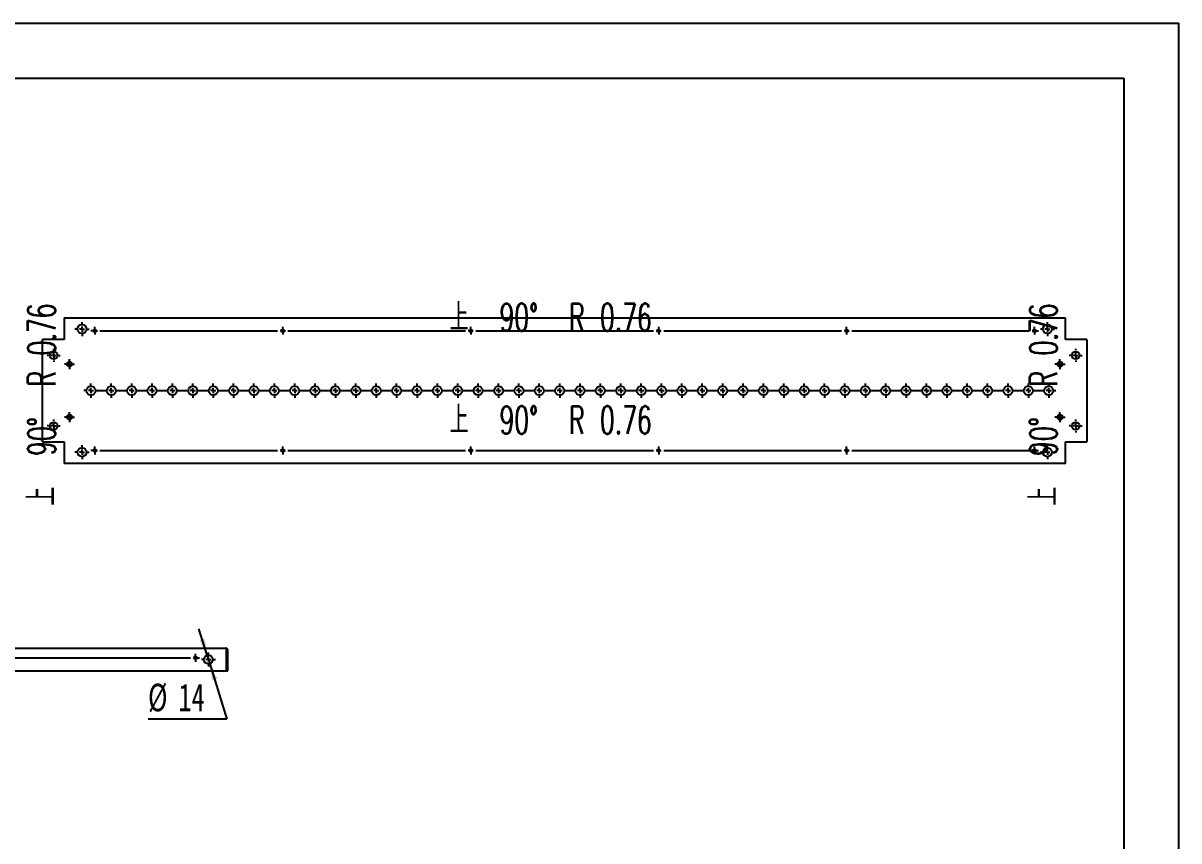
# Model space of a CAD drawing. Extents: x 0 to 3602, y 0 to 2547.
# Drawn here: x 1801 to 3602, y 1274 to 2547 of the extents above; entities that cross this region are included whole.
import ezdxf

# ---------------------------------------------------------------- set-up
doc = ezdxf.new("R2010")
doc.units = 0
doc.header["$LTSCALE"] = 8.576335
doc.layers.get('0').update_dxf_attribs({"linetype": 'CONTINUOUS'})
doc.layers.add('粗实线', color=7, linetype='CONTINUOUS')
doc.layers.add('细实线', color=7, linetype='CONTINUOUS')
doc.styles.add('SLDTEXTSTYLE6', font='TXT', dxfattribs={"width": 0.7})
doc.styles.add('SLDTEXTSTYLE7', font='TXT', dxfattribs={"width": 0.628571, "bigfont": 'bigfont'})
doc.dimstyles.new('SLDDIMSTYLE2', dxfattribs={"dimtxt": 42.881675, "dimasz": 25.729005, "dimexe": 0, "dimexo": 0.0625, "dimgap": 10.720419, "dimtad": 0, "dimtih": 1, "dimtoh": 1, "dimdec": 1, "dimrnd": 1e-09, "dimzin": 12, "dimtxsty": 'SLDTEXTSTYLE6', "dimsah": 1, "dimcen": 0, "dimazin": 3, "dimtfac": 1, "dimtdec": 1, "dimtmove": 0, "dimatfit": 3, "dimtolj": 1, "dimtzin": 12})

# ---------------------------------------------------------------- blocks, each defined once
blk = doc.blocks.new('_D_17')
at = {"layer": '细实线'}
for p, q in [((2088.2, 1562.7), (2075.4, 1603.7)), ((2088.2, 1562.7), (2092.3, 1549.4)), ((2092.3, 1549.4), (2119.1, 1463.1)), ((2119.1, 1463.1), (1996.1, 1463.1))]:
    blk.add_line(p, q, dxfattribs=at)
for points in [[(2088.2, 1562.7), (2084.6, 1588.6), (2076.4, 1586)], [(2092.3, 1549.4), (2095.9, 1523.5), (2104, 1526.1)]]:
    blk.add_solid(points, dxfattribs=at)
at = {"layer": '细实线', "char_height": 42.88, "attachment_point": 1, "style": 'SLDTEXTSTYLE6'}
for s, insert in [('%%c', (1996.1, 1518.4)), ('14', (2043.5, 1518.4))]:
    blk.add_mtext(s, dxfattribs=dict(at, insert=insert))
blk = doc.blocks.new('SW_CENTERMARKSYMBOL_8')
at = {"layer": '细实线', "color": 0}
for p, q in [((-8, 0), (-11, 0)), ((0, 0), (-4, 0)), ((0, 8), (0, 11)), ((0, 0), (0, 4)), ((0, 0), (0, -4)), ((0, 0), (4, 0)), ((8, 0), (11, 0)), ((0, -8), (0, -11))]:
    blk.add_line(p, q, dxfattribs=at)
blk = doc.blocks.new('SW_CENTERMARKSYMBOL_9')
at = {"layer": '细实线', "color": 0}
for p, q in [((-296.8, 0), (-298.9, 0)), ((-292.8, 0), (-296.8, 0)), ((-292.8, 4), (-292.8, 6.1)), ((-292.8, 0), (-292.8, 4)), ((-292.8, 0), (-292.8, -4)), ((-292.8, 0), (-288.8, 0)), ((-284.8, 0), (-8, 0)), ((0, 0), (-4, 0)), ((0, 4), (0, 6.1)), ((0, 0), (0, 4)), ((0, 0), (0, -4)), ((0, 0), (4, 0)), ((8, 0), (284.8, 0)), ((292.8, 0), (288.8, 0)), ((292.8, 4), (292.8, 6.1)), ((292.8, 0), (292.8, 4)), ((292.8, 0), (292.8, -4)), ((292.8, 0), (296.8, 0)), ((300.8, 0), (577.6, 0)), ((585.6, 0), (581.6, 0)), ((585.6, 4), (585.6, 6.1)), ((585.6, 0), (585.6, 4)), ((585.6, 0), (585.6, -4)), ((585.6, 0), (589.6, 0)), ((593.6, 0), (870.4, 0)), ((878.4, 0), (874.4, 0)), ((878.4, 4), (878.4, 6.1)), ((878.4, 0), (878.4, 4)), ((878.4, 0), (878.4, -4)), ((878.4, 0), (882.4, 0)), ((886.4, 0), (1163.2, 0)), ((1171.2, 0), (1167.2, 0)), ((1171.2, 4), (1171.2, 6.1)), ((1171.2, 0), (1171.2, 4)), ((1171.2, 0), (1171.2, -4)), ((1171.2, 0), (1175.2, 0)), ((1175.2, 0), (1177.3, 0)), ((-292.8, -4), (-292.8, -6.1)), ((0, -4), (0, -6.1)), ((292.8, -4), (292.8, -6.1)), ((585.6, -4), (585.6, -6.1)), ((878.4, -4), (878.4, -6.1)), ((1171.2, -4), (1171.2, -6.1))]:
    blk.add_line(p, q, dxfattribs=at)
blk = doc.blocks.new('SW_CENTERMARKSYMBOL_10')
at = {"layer": '细实线', "color": 0}
for p, q in [((-39.75, 0), (-42.75, 0)), ((-31.75, 0), (-35.75, 0)), ((-31.75, 8), (-31.75, 11)), ((-31.75, 0), (-31.75, 4)), ((-31.75, 0), (-31.75, -4)), ((-31.75, 0), (-27.75, 0)), ((-23.75, 0), (-8, 0)), ((0, 0), (-4, 0)), ((0, 8), (0, 11)), ((0, 0), (0, 4)), ((0, 0), (0, -4)), ((0, 0), (4, 0)), ((8, 0), (23.75, 0)), ((31.75, 0), (27.75, 0)), ((31.75, 8), (31.75, 11)), ((31.75, 0), (31.75, 4)), ((31.75, 0), (31.75, -4)), ((31.75, 0), (35.75, 0)), ((39.75, 0), (55.5, 0)), ((63.5, 0), (59.5, 0)), ((63.5, 8), (63.5, 11)), ((63.5, 0), (63.5, 4)), ((63.5, 0), (63.5, -4)), ((63.5, 0), (67.5, 0)), ((71.5, 0), (87.25, 0)), ((95.25, 0), (91.25, 0)), ((95.25, 8), (95.25, 11)), ((95.25, 0), (95.25, 4)), ((95.25, 0), (95.25, -4)), ((95.25, 0), (99.25, 0)), ((103.25, 0), (119, 0)), ((127, 0), (123, 0)), ((127, 8), (127, 11)), ((127, 0), (127, 4)), ((127, 0), (127, -4)), ((127, 0), (131, 0)), ((135, 0), (150.75, 0)), ((158.75, 0), (154.75, 0)), ((158.75, 8), (158.75, 11)), ((158.75, 0), (158.75, 4)), ((158.75, 0), (158.75, -4)), ((158.75, 0), (162.75, 0)), ((166.75, 0), (182.5, 0)), ((190.5, 0), (186.5, 0)), ((190.5, 8), (190.5, 11)), ((190.5, 0), (190.5, 4)), ((190.5, 0), (190.5, -4)), ((190.5, 0), (194.5, 0)), ((198.5, 0), (214.25, 0)), ((222.25, 0), (218.25, 0)), ((222.25, 8), (222.25, 11)), ((222.25, 0), (222.25, 4)), ((222.25, 0), (222.25, -4)), ((222.25, 0), (226.25, 0)), ((230.25, 0), (246, 0)), ((254, 0), (250, 0)), ((254, 8), (254, 11)), ((254, 0), (254, 4)), ((254, 0), (254, -4)), ((254, 0), (258, 0)), ((262, 0), (277.75, 0)), ((285.75, 0), (281.75, 0)), ((285.75, 8), (285.75, 11)), ((285.75, 0), (285.75, 4)), ((285.75, 0), (285.75, -4)), ((285.75, 0), (289.75, 0)), ((293.75, 0), (309.5, 0)), ((317.5, 0), (313.5, 0)), ((317.5, 8), (317.5, 11)), ((317.5, 0), (317.5, 4)), ((317.5, 0), (317.5, -4)), ((317.5, 0), (321.5, 0)), ((325.5, 0), (341.25, 0)), ((349.25, 0), (345.25, 0)), ((349.25, 8), (349.25, 11)), ((349.25, 0), (349.25, 4)), ((349.25, 0), (349.25, -4)), ((349.25, 0), (353.25, 0)), ((357.25, 0), (373, 0)), ((381, 0), (377, 0)), ((381, 8), (381, 11)), ((381, 0), (381, 4)), ((381, 0), (381, -4)), ((381, 0), (385, 0)), ((389, 0), (404.75, 0)), ((412.75, 0), (408.75, 0)), ((412.75, 8), (412.75, 11)), ((412.75, 0), (412.75, 4)), ((412.75, 0), (412.75, -4)), ((412.75, 0), (416.75, 0)), ((420.75, 0), (436.5, 0)), ((444.5, 0), (440.5, 0)), ((444.5, 8), (444.5, 11)), ((444.5, 0), (444.5, 4)), ((444.5, 0), (444.5, -4)), ((444.5, 0), (448.5, 0)), ((452.5, 0), (468.25, 0)), ((476.25, 0), (472.25, 0)), ((476.25, 8), (476.25, 11)), ((476.25, 0), (476.25, 4)), ((476.25, 0), (476.25, -4)), ((476.25, 0), (480.25, 0)), ((484.25, 0), (500, 0)), ((508, 0), (504, 0)), ((508, 8), (508, 11)), ((508, 0), (508, 4)), ((508, 0), (508, -4)), ((508, 0), (512, 0)), ((516, 0), (531.75, 0)), ((539.75, 0), (535.75, 0)), ((539.75, 8), (539.75, 11)), ((539.75, 0), (539.75, 4)), ((539.75, 0), (539.75, -4)), ((539.75, 0), (543.75, 0)), ((547.75, 0), (563.5, 0)), ((571.5, 0), (567.5, 0)), ((571.5, 8), (571.5, 11)), ((571.5, 0), (571.5, 4)), ((571.5, 0), (571.5, -4)), ((571.5, 0), (575.5, 0)), ((579.5, 0), (595.25, 0)), ((603.25, 0), (599.25, 0)), ((603.25, 8), (603.25, 11)), ((603.25, 0), (603.25, 4)), ((603.25, 0), (603.25, -4)), ((603.25, 0), (607.25, 0)), ((611.25, 0), (627, 0)), ((635, 0), (631, 0)), ((635, 8), (635, 11)), ((635, 0), (635, 4)), ((635, 0), (635, -4)), ((635, 0), (639, 0)), ((643, 0), (658.75, 0)), ((666.75, 0), (662.75, 0)), ((666.75, 8), (666.75, 11)), ((666.75, 0), (666.75, 4)), ((666.75, 0), (666.75, -4)), ((666.75, 0), (670.75, 0)), ((674.75, 0), (690.5, 0)), ((698.5, 0), (694.5, 0)), ((698.5, 8), (698.5, 11)), ((698.5, 0), (698.5, 4)), ((698.5, 0), (698.5, -4)), ((698.5, 0), (702.5, 0)), ((706.5, 0), (722.25, 0)), ((730.25, 0), (726.25, 0)), ((730.25, 8), (730.25, 11)), ((730.25, 0), (730.25, 4)), ((730.25, 0), (730.25, -4)), ((730.25, 0), (734.25, 0)), ((738.25, 0), (754, 0)), ((762, 0), (758, 0)), ((762, 8), (762, 11)), ((762, 0), (762, 4)), ((762, 0), (762, -4)), ((762, 0), (766, 0)), ((770, 0), (785.75, 0)), ((793.75, 0), (789.75, 0)), ((793.75, 8), (793.75, 11)), ((793.75, 0), (793.75, 4)), ((793.75, 0), (793.75, -4)), ((793.75, 0), (797.75, 0)), ((801.75, 0), (817.5, 0)), ((825.5, 0), (821.5, 0)), ((825.5, 8), (825.5, 11)), ((825.5, 0), (825.5, 4)), ((825.5, 0), (825.5, -4)), ((825.5, 0), (829.5, 0)), ((833.5, 0), (849.25, 0)), ((857.25, 0), (853.25, 0)), ((857.25, 8), (857.25, 11)), ((857.25, 0), (857.25, 4)), ((857.25, 0), (857.25, -4)), ((857.25, 0), (861.25, 0)), ((865.25, 0), (881, 0)), ((889, 0), (885, 0)), ((889, 8), (889, 11)), ((889, 0), (889, 4)), ((889, 0), (889, -4)), ((889, 0), (893, 0)), ((897, 0), (912.75, 0)), ((920.75, 0), (916.75, 0)), ((920.75, 8), (920.75, 11)), ((920.75, 0), (920.75, 4)), ((920.75, 0), (920.75, -4)), ((920.75, 0), (924.75, 0)), ((928.75, 0), (944.5, 0)), ((952.5, 0), (948.5, 0)), ((952.5, 8), (952.5, 11)), ((952.5, 0), (952.5, 4)), ((952.5, 0), (952.5, -4)), ((952.5, 0), (956.5, 0)), ((960.5, 0), (976.25, 0)), ((984.25, 0), (980.25, 0)), ((984.25, 8), (984.25, 11)), ((984.25, 0), (984.25, 4)), ((984.25, 0), (984.25, -4)), ((984.25, 0), (988.25, 0)), ((992.25, 0), (1008, 0)), ((1016, 0), (1012, 0)), ((1016, 8), (1016, 11)), ((1016, 0), (1016, 4)), ((1016, 0), (1016, -4)), ((1016, 0), (1020, 0)), ((1024, 0), (1039.75, 0)), ((1047.75, 0), (1043.75, 0)), ((1047.75, 8), (1047.75, 11)), ((1047.75, 0), (1047.75, 4)), ((1047.75, 0), (1047.75, -4)), ((1047.75, 0), (1051.75, 0)), ((1055.75, 0), (1071.5, 0)), ((1079.5, 0), (1075.5, 0)), ((1079.5, 8), (1079.5, 11)), ((1079.5, 0), (1079.5, 4)), ((1079.5, 0), (1079.5, -4)), ((1079.5, 0), (1083.5, 0)), ((1087.5, 0), (1103.25, 0)), ((1111.25, 0), (1107.25, 0)), ((1111.25, 8), (1111.25, 11)), ((1111.25, 0), (1111.25, 4)), ((1111.25, 0), (1111.25, -4)), ((1111.25, 0), (1115.25, 0)), ((1119.25, 0), (1135, 0)), ((1143, 0), (1139, 0)), ((1143, 8), (1143, 11)), ((1143, 0), (1143, 4)), ((1143, 0), (1143, -4)), ((1143, 0), (1147, 0)), ((1151, 0), (1166.75, 0)), ((1174.75, 0), (1170.75, 0)), ((1174.75, 8), (1174.75, 11)), ((1174.75, 0), (1174.75, 4)), ((1174.75, 0), (1174.75, -4)), ((1174.75, 0), (1178.75, 0)), ((1182.75, 0), (1198.5, 0)), ((1206.5, 0), (1202.5, 0)), ((1206.5, 8), (1206.5, 11)), ((1206.5, 0), (1206.5, 4)), ((1206.5, 0), (1206.5, -4)), ((1206.5, 0), (1210.5, 0)), ((1214.5, 0), (1230.25, 0)), ((1238.25, 0), (1234.25, 0)), ((1238.25, 8), (1238.25, 11)), ((1238.25, 0), (1238.25, 4)), ((1238.25, 0), (1238.25, -4)), ((1238.25, 0), (1242.25, 0)), ((1246.25, 0), (1262, 0)), ((1270, 0), (1266, 0)), ((1270, 8), (1270, 11)), ((1270, 0), (1270, 4)), ((1270, 0), (1270, -4)), ((1270, 0), (1274, 0)), ((1278, 0), (1293.75, 0)), ((1301.75, 0), (1297.75, 0)), ((1301.75, 8), (1301.75, 11)), ((1301.75, 0), (1301.75, 4)), ((1301.75, 0), (1301.75, -4)), ((1301.75, 0), (1305.75, 0)), ((1309.75, 0), (1325.5, 0)), ((1333.5, 0), (1329.5, 0)), ((1333.5, 8), (1333.5, 11)), ((1333.5, 0), (1333.5, 4)), ((1333.5, 0), (1333.5, -4)), ((1333.5, 0), (1337.5, 0)), ((1341.5, 0), (1357.25, 0)), ((1365.25, 0), (1361.25, 0)), ((1365.25, 8), (1365.25, 11)), ((1365.25, 0), (1365.25, 4)), ((1365.25, 0), (1365.25, -4)), ((1365.25, 0), (1369.25, 0)), ((1373.25, 0), (1389, 0)), ((1397, 0), (1393, 0)), ((1397, 8), (1397, 11)), ((1397, 0), (1397, 4)), ((1397, 0), (1397, -4)), ((1397, 0), (1401, 0)), ((1405, 0), (1420.75, 0)), ((1428.75, 0), (1424.75, 0)), ((1428.75, 8), (1428.75, 11)), ((1428.75, 0), (1428.75, 4)), ((1428.75, 0), (1428.75, -4)), ((1428.75, 0), (1432.75, 0)), ((1436.75, 0), (1452.5, 0)), ((1460.5, 0), (1456.5, 0)), ((1460.5, 8), (1460.5, 11)), ((1460.5, 0), (1460.5, 4)), ((1460.5, 0), (1460.5, -4)), ((1460.5, 0), (1464.5, 0)), ((1468.5, 0), (1471.5, 0)), ((-31.75, -8), (-31.75, -11)), ((0, -8), (0, -11)), ((31.75, -8), (31.75, -11)), ((63.5, -8), (63.5, -11)), ((95.25, -8), (95.25, -11)), ((127, -8), (127, -11)), ((158.75, -8), (158.75, -11)), ((190.5, -8), (190.5, -11)), ((222.25, -8), (222.25, -11)), ((254, -8), (254, -11)), ((285.75, -8), (285.75, -11)), ((317.5, -8), (317.5, -11)), ((349.25, -8), (349.25, -11)), ((381, -8), (381, -11)), ((412.75, -8), (412.75, -11)), ((444.5, -8), (444.5, -11)), ((476.25, -8), (476.25, -11)), ((508, -8), (508, -11)), ((539.75, -8), (539.75, -11)), ((571.5, -8), (571.5, -11)), ((603.25, -8), (603.25, -11)), ((635, -8), (635, -11)), ((666.75, -8), (666.75, -11)), ((698.5, -8), (698.5, -11)), ((730.25, -8), (730.25, -11)), ((762, -8), (762, -11)), ((793.75, -8), (793.75, -11)), ((825.5, -8), (825.5, -11)), ((857.25, -8), (857.25, -11)), ((889, -8), (889, -11)), ((920.75, -8), (920.75, -11)), ((952.5, -8), (952.5, -11)), ((984.25, -8), (984.25, -11)), ((1016, -8), (1016, -11)), ((1047.75, -8), (1047.75, -11)), ((1079.5, -8), (1079.5, -11)), ((1111.25, -8), (1111.25, -11)), ((1143, -8), (1143, -11)), ((1174.75, -8), (1174.75, -11)), ((1206.5, -8), (1206.5, -11)), ((1238.25, -8), (1238.25, -11)), ((1270, -8), (1270, -11)), ((1301.75, -8), (1301.75, -11)), ((1333.5, -8), (1333.5, -11)), ((1365.25, -8), (1365.25, -11)), ((1397, -8), (1397, -11)), ((1428.75, -8), (1428.75, -11)), ((1460.5, -8), (1460.5, -11))]:
    blk.add_line(p, q, dxfattribs=at)
blk = doc.blocks.new('SW_CENTERMARKSYMBOL_11')
at = {"layer": '细实线', "color": 0}
for p, q in [((-4, 0), (-8, 0)), ((0, 0), (-4, 0)), ((0, 4), (0, 8)), ((0, 0), (0, 4)), ((0, 0), (0, -4)), ((0, 0), (4, 0)), ((4, 0), (8, 0)), ((0, -4), (0, -8))]:
    blk.add_line(p, q, dxfattribs=at)
blk = doc.blocks.new('SW_CENTERMARKSYMBOL_12')
at = {"layer": '细实线', "color": 0}
for p, q in [((-4, 0), (-8, 0)), ((0, 0), (-4, 0)), ((0, 4), (0, 8)), ((0, 0), (0, 4)), ((0, 0), (0, -4)), ((0, 0), (4, 0)), ((4, 0), (8, 0)), ((0, -4), (0, -8))]:
    blk.add_line(p, q, dxfattribs=at)
blk = doc.blocks.new('SW_CENTERMARKSYMBOL_13')
at = {"layer": '细实线', "color": 0}
for p, q in [((-4, 0), (-8, 0)), ((0, 0), (-4, 0)), ((0, 4), (0, 8)), ((0, 0), (0, 4)), ((0, 0), (0, -4)), ((0, 0), (4, 0)), ((4, 0), (8, 0)), ((0, -4), (0, -8))]:
    blk.add_line(p, q, dxfattribs=at)
blk = doc.blocks.new('SW_CENTERMARKSYMBOL_14')
at = {"layer": '细实线', "color": 0}
for p, q in [((-4, 0), (-8, 0)), ((0, 0), (-4, 0)), ((0, 4), (0, 8)), ((0, 0), (0, 4)), ((0, 0), (0, -4)), ((0, 0), (4, 0)), ((4, 0), (8, 0)), ((0, -4), (0, -8))]:
    blk.add_line(p, q, dxfattribs=at)
blk = doc.blocks.new('SW_CENTERMARKSYMBOL_15')
at = {"layer": '细实线', "color": 0}
for p, q in [((-8, 0), (-10, 0)), ((0, 0), (-4, 0)), ((0, 8), (0, 10)), ((0, 0), (0, 4)), ((0, 0), (0, -4)), ((0, 0), (4, 0)), ((8, 0), (10, 0)), ((0, -8), (0, -10))]:
    blk.add_line(p, q, dxfattribs=at)
blk = doc.blocks.new('SW_CENTERMARKSYMBOL_16')
at = {"layer": '细实线', "color": 0}
for p, q in [((-8, 0), (-10, 0)), ((0, 0), (-4, 0)), ((0, 8), (0, 10)), ((0, 0), (0, 4)), ((0, 0), (0, -4)), ((0, 0), (4, 0)), ((8, 0), (10, 0)), ((0, -8), (0, -10))]:
    blk.add_line(p, q, dxfattribs=at)
blk = doc.blocks.new('SW_CENTERMARKSYMBOL_17')
at = {"layer": '细实线', "color": 0}
for p, q in [((-8, 0), (-11, 0)), ((0, 0), (-4, 0)), ((0, 8), (0, 11)), ((0, 0), (0, 4)), ((0, 0), (0, -4)), ((0, 0), (4, 0)), ((8, 0), (11, 0)), ((0, -8), (0, -11))]:
    blk.add_line(p, q, dxfattribs=at)
blk = doc.blocks.new('SW_CENTERMARKSYMBOL_18')
at = {"layer": '细实线', "color": 0}
for p, q in [((-8, 0), (-11, 0)), ((0, 0), (-4, 0)), ((0, 8), (0, 11)), ((0, 0), (0, 4)), ((0, 0), (0, -4)), ((0, 0), (4, 0)), ((8, 0), (11, 0)), ((0, -8), (0, -11))]:
    blk.add_line(p, q, dxfattribs=at)
blk = doc.blocks.new('SW_CENTERMARKSYMBOL_19')
at = {"layer": '细实线', "color": 0}
for p, q in [((-1175.2, 0), (-1177.3, 0)), ((-1171.2, 0), (-1175.2, 0)), ((-1171.2, 4), (-1171.2, 6.1)), ((-1171.2, 0), (-1171.2, 4)), ((-1171.2, 0), (-1171.2, -4)), ((-1171.2, 0), (-1167.2, 0)), ((-1163.2, 0), (-886.4, 0)), ((-878.4, 0), (-882.4, 0)), ((-878.4, 4), (-878.4, 6.1)), ((-878.4, 0), (-878.4, 4)), ((-878.4, 0), (-878.4, -4)), ((-878.4, 0), (-874.4, 0)), ((-870.4, 0), (-593.6, 0)), ((-585.6, 0), (-589.6, 0)), ((-585.6, 4), (-585.6, 6.1)), ((-585.6, 0), (-585.6, 4)), ((-585.6, 0), (-585.6, -4)), ((-585.6, 0), (-581.6, 0)), ((-577.6, 0), (-300.8, 0)), ((-292.8, 0), (-296.8, 0)), ((-292.8, 4), (-292.8, 6.1)), ((-292.8, 0), (-292.8, 4)), ((-292.8, 0), (-292.8, -4)), ((-292.8, 0), (-288.8, 0)), ((-284.8, 0), (-8, 0)), ((0, 0), (-4, 0)), ((0, 4), (0, 6.1)), ((0, 0), (0, 4)), ((0, 0), (0, -4)), ((0, 0), (4, 0)), ((8, 0), (284.8, 0)), ((292.8, 0), (288.8, 0)), ((292.8, 4), (292.8, 6.1)), ((292.8, 0), (292.8, 4)), ((292.8, 0), (292.8, -4)), ((292.8, 0), (296.8, 0)), ((296.8, 0), (298.9, 0)), ((-1171.2, -4), (-1171.2, -6.1)), ((-878.4, -4), (-878.4, -6.1)), ((-585.6, -4), (-585.6, -6.1)), ((-292.8, -4), (-292.8, -6.1)), ((0, -4), (0, -6.1)), ((292.8, -4), (292.8, -6.1))]:
    blk.add_line(p, q, dxfattribs=at)
blk = doc.blocks.new('SW_CENTERMARKSYMBOL_20')
at = {"layer": '细实线', "color": 0}
for p, q in [((-8, 0), (-10, 0)), ((0, 0), (-4, 0)), ((0, 8), (0, 10)), ((0, 0), (0, 4)), ((0, 0), (0, -4)), ((0, 0), (4, 0)), ((8, 0), (10, 0)), ((0, -8), (0, -10))]:
    blk.add_line(p, q, dxfattribs=at)
blk = doc.blocks.new('SW_CENTERMARKSYMBOL_21')
at = {"layer": '细实线', "color": 0}
for p, q in [((-8, 0), (-10, 0)), ((0, 0), (-4, 0)), ((0, 8), (0, 10)), ((0, 0), (0, 4)), ((0, 0), (0, -4)), ((0, 0), (4, 0)), ((8, 0), (10, 0)), ((0, -8), (0, -10))]:
    blk.add_line(p, q, dxfattribs=at)
blk = doc.blocks.new('SW_CENTERMARKSYMBOL_22')
at = {"layer": '细实线', "color": 0}
for p, q in [((-8, 0), (-11, 0)), ((0, 0), (-4, 0)), ((0, 8), (0, 11)), ((0, 0), (0, 4)), ((0, 0), (0, -4)), ((0, 0), (4, 0)), ((8, 0), (11, 0)), ((0, -8), (0, -11))]:
    blk.add_line(p, q, dxfattribs=at)
blk = doc.blocks.new('SW_CENTERMARKSYMBOL_23')
at = {"layer": '细实线', "color": 0}
for p, q in [((-8, 0), (-11, 0)), ((0, 0), (-4, 0)), ((0, 8), (0, 11)), ((0, 0), (0, 4)), ((0, 0), (0, -4)), ((0, 0), (4, 0)), ((8, 0), (11, 0)), ((0, -8), (0, -11))]:
    blk.add_line(p, q, dxfattribs=at)
blk = doc.blocks.new('SW_CENTERMARKSYMBOL_24')
at = {"layer": '细实线', "color": 0}
for p, q in [((-1175.2, 0), (-1177.3, 0)), ((-1171.2, 0), (-1175.2, 0)), ((-1171.2, 4), (-1171.2, 6.1)), ((-1171.2, 0), (-1171.2, 4)), ((-1171.2, 0), (-1171.2, -4)), ((-1171.2, 0), (-1167.2, 0)), ((-1163.2, 0), (-886.4, 0)), ((-878.4, 0), (-882.4, 0)), ((-878.4, 4), (-878.4, 6.1)), ((-878.4, 0), (-878.4, 4)), ((-878.4, 0), (-878.4, -4)), ((-878.4, 0), (-874.4, 0)), ((-870.4, 0), (-593.6, 0)), ((-585.6, 0), (-589.6, 0)), ((-585.6, 4), (-585.6, 6.1)), ((-585.6, 0), (-585.6, 4)), ((-585.6, 0), (-585.6, -4)), ((-585.6, 0), (-581.6, 0)), ((-577.6, 0), (-300.8, 0)), ((-292.8, 0), (-296.8, 0)), ((-292.8, 4), (-292.8, 6.1)), ((-292.8, 0), (-292.8, 4)), ((-292.8, 0), (-292.8, -4)), ((-292.8, 0), (-288.8, 0)), ((-284.8, 0), (-8, 0)), ((0, 0), (-4, 0)), ((0, 4), (0, 6.1)), ((0, 0), (0, 4)), ((0, 0), (0, -4)), ((0, 0), (4, 0)), ((8, 0), (284.8, 0)), ((292.8, 0), (288.8, 0)), ((292.8, 4), (292.8, 6.1)), ((292.8, 0), (292.8, 4)), ((292.8, 0), (292.8, -4)), ((292.8, 0), (296.8, 0)), ((296.8, 0), (298.9, 0)), ((-1171.2, -4), (-1171.2, -6.1)), ((-878.4, -4), (-878.4, -6.1)), ((-585.6, -4), (-585.6, -6.1)), ((-292.8, -4), (-292.8, -6.1)), ((0, -4), (0, -6.1)), ((292.8, -4), (292.8, -6.1))]:
    blk.add_line(p, q, dxfattribs=at)

msp = doc.modelspace()

# ---------------------------------------------------------------- linework, layer by layer
at = {"color": 7, "linetype": 'CONTINUOUS'}
for p, q in [((1865.21, 2088.1), (1865.21, 2054.55)), ((1865.21, 2088.1), (3425.27, 2088.1)), ((3425.27, 2054.55), (3425.27, 2088.1)), ((1831.66, 1894.99), (1831.66, 2054.55)), ((1865.21, 2054.55), (1831.66, 2054.55)), ((3458.82, 2054.55), (3425.27, 2054.55)), ((3458.82, 2054.55), (3458.82, 1894.99)), ((1831.66, 1894.99), (1865.21, 1894.99)), ((1865.21, 1894.99), (1865.21, 1861.44)), ((3425.27, 1894.99), (3458.82, 1894.99)), ((3425.27, 1861.44), (3425.27, 1894.99)), ((3425.27, 1861.44), (1865.21, 1861.44)), ((558.89, 1573.54), (2117.57, 1573.54)), ((2118.26, 1570.88), (2118.26, 1538.54)), ((2118.33, 1570.88), (2120.23, 1570.88)), ((2118.33, 1538.54), (2118.33, 1570.88)), ((2120.23, 1538.54), (2120.23, 1570.88)), ((558.2, 1538.54), (2118.26, 1538.54)), ((2118.33, 1538.54), (2120.23, 1538.54))]:
    msp.add_line(p, q, dxfattribs=at)
for centre, radius in [((1893.24, 2070.6), 7), ((3397.24, 2070.6), 7), ((1913.24, 2068.1), 2.1), ((2206.04, 2068.1), 2.1), ((2498.84, 2068.1), 2.1), ((2791.64, 2068.1), 2.1), ((3084.44, 2068.1), 2.1), ((3377.24, 2068.1), 2.1), ((1849.16, 2029.72), 6), ((3441.32, 2029.72), 6), ((1873.74, 2016.02), 4), ((3416.74, 2016.02), 4), ((1907.14, 1974.77), 7), ((1938.89, 1974.77), 7), ((1970.64, 1974.77), 7), ((2002.39, 1974.77), 7), ((2034.14, 1974.77), 7), ((2065.89, 1974.77), 7), ((2097.64, 1974.77), 7), ((2129.39, 1974.77), 7), ((2161.14, 1974.77), 7), ((2192.89, 1974.77), 7), ((2224.64, 1974.77), 7), ((2256.39, 1974.77), 7), ((2288.14, 1974.77), 7), ((2319.89, 1974.77), 7), ((2351.64, 1974.77), 7), ((2383.39, 1974.77), 7), ((2415.14, 1974.77), 7), ((2446.89, 1974.77), 7), ((2478.64, 1974.77), 7), ((2510.39, 1974.77), 7), ((2542.14, 1974.77), 7), ((2573.89, 1974.77), 7), ((2605.64, 1974.77), 7), ((2637.39, 1974.77), 7), ((2669.14, 1974.77), 7), ((2700.89, 1974.77), 7), ((2732.64, 1974.77), 7), ((2764.39, 1974.77), 7), ((2796.14, 1974.77), 7), ((2827.89, 1974.77), 7), ((2859.64, 1974.77), 7), ((2891.39, 1974.77), 7), ((2923.14, 1974.77), 7), ((2954.89, 1974.77), 7), ((2986.64, 1974.77), 7), ((3018.39, 1974.77), 7), ((3050.14, 1974.77), 7), ((3081.89, 1974.77), 7), ((3113.64, 1974.77), 7), ((3145.39, 1974.77), 7), ((3177.14, 1974.77), 7), ((3208.89, 1974.77), 7), ((3240.64, 1974.77), 7), ((3272.39, 1974.77), 7), ((3304.14, 1974.77), 7), ((3335.89, 1974.77), 7), ((3367.64, 1974.77), 7), ((3399.39, 1974.77), 7), ((1873.74, 1933.52), 4), ((3416.74, 1933.52), 4), ((1849.16, 1919.82), 6), ((3441.32, 1919.82), 6), ((1893.24, 1878.94), 7), ((1913.24, 1881.44), 2.1), ((2206.04, 1881.44), 2.1), ((2498.84, 1881.44), 2.1), ((2791.64, 1881.44), 2.1), ((3084.44, 1881.44), 2.1), ((3377.24, 1881.44), 2.1), ((3397.24, 1878.94), 7), ((2070.23, 1558.54), 2.1), ((2090.23, 1556.04), 7)]:
    msp.add_circle(centre, radius, dxfattribs=at)
for points, knots in [([(2117.57, 1573.54), (2117.63, 1573.54), (2117.69, 1573.47), (2117.8, 1573.2), (2117.86, 1573.01), (2117.98, 1572.51), (2118.03, 1572.22), (2118.15, 1571.57), (2118.21, 1571.23), (2118.26, 1570.88)], [0, 0, 0, 0, 0.25, 0.25, 0.5, 0.5, 0.75, 0.75, 1, 1, 1, 1]), ([(2120.23, 1570.88), (2120.23, 1571.23), (2120.16, 1571.57), (2119.9, 1572.22), (2119.7, 1572.51), (2119.21, 1573.01), (2118.91, 1573.2), (2118.27, 1573.47), (2117.92, 1573.54), (2117.57, 1573.54)], [0, 0, 0, 0, 0.25, 0.25, 0.5, 0.5, 0.75, 0.75, 1, 1, 1, 1]), ([(2118.33, 1570.88), (2118.33, 1570.98), (2118.32, 1571.13), (2118.22, 1571.25), (2118.19, 1571.29)], [0, 0, 0, 0, 0.6645413, 1, 1, 1, 1])]:
    msp.add_open_spline(points, degree=3, knots=knots, dxfattribs=at)
at = {"layer": '粗实线'}
for p, q in [((85.76, 2461.41), (3516.3, 2461.41)), ((3516.3, 2461.41), (3516.3, 85.76))]:
    msp.add_line(p, q, dxfattribs=at)
at = {"layer": '细实线'}
for p in [(0, 2547.17), (3602.06, 0)]:
    msp.add_line(p, (3602.06, 2547.17), dxfattribs=at)

# ---------------------------------------------------------------- block references
for name, p in [('SW_CENTERMARKSYMBOL_18', (1893.24, 2070.6)), ('SW_CENTERMARKSYMBOL_19', (3084.44, 2068.1)), ('SW_CENTERMARKSYMBOL_17', (3397.24, 2070.6)), ('SW_CENTERMARKSYMBOL_16', (1849.16, 2029.72)), ('SW_CENTERMARKSYMBOL_21', (3441.32, 2029.72)), ('SW_CENTERMARKSYMBOL_13', (1873.74, 2016.02)), ('SW_CENTERMARKSYMBOL_14', (3416.74, 2016.02)), ('SW_CENTERMARKSYMBOL_10', (1938.89, 1974.77)), ('SW_CENTERMARKSYMBOL_15', (1849.16, 1919.82)), ('SW_CENTERMARKSYMBOL_12', (1873.74, 1933.52)), ('SW_CENTERMARKSYMBOL_11', (3416.74, 1933.52)), ('SW_CENTERMARKSYMBOL_20', (3441.32, 1919.82)), ('SW_CENTERMARKSYMBOL_23', (1893.24, 1878.94)), ('SW_CENTERMARKSYMBOL_24', (3084.44, 1881.44)), ('SW_CENTERMARKSYMBOL_22', (3397.24, 1878.94)), ('SW_CENTERMARKSYMBOL_8', (2090.23, 1556.04)), ('SW_CENTERMARKSYMBOL_9', (899.03, 1558.54))]:
    msp.add_blockref(name, p, dxfattribs=at)

# ---------------------------------------------------------------- texts
at = {"color": 7, "linetype": 'CONTINUOUS', "char_height": 42.8817, "attachment_point": 2, "rotation": 90, "style": 'SLDTEXTSTYLE7'}
for insert in [(1809.09, 1952.94), (3369.67, 1952.94)]:
    msp.add_mtext('上  90°  R 0.76', dxfattribs=dict(at, insert=insert))
at = {"color": 7, "linetype": 'CONTINUOUS', "char_height": 42.8817, "attachment_point": 2, "style": 'SLDTEXTSTYLE7'}
for insert in [(2623.41, 2110.66), (2623.41, 1950.58)]:
    msp.add_mtext('上  90°  R 0.76', dxfattribs=dict(at, insert=insert))

# ---------------------------------------------------------------- dimensions: what is measured, and where the dimension line sits
at = {"layer": '细实线'}
dim = msp.add_diameter_dim_2p(p1=(2092.31, 1549.35), p2=(2088.16, 1562.72), dimstyle='SLDDIMSTYLE2', dxfattribs=at)
dim.commit()
dim.dimension.update_dxf_attribs({"geometry": '_D_17', "text_midpoint": (2044.73, 1492.33), "dimtype": 163})

doc.saveas('drawing.dxf')
